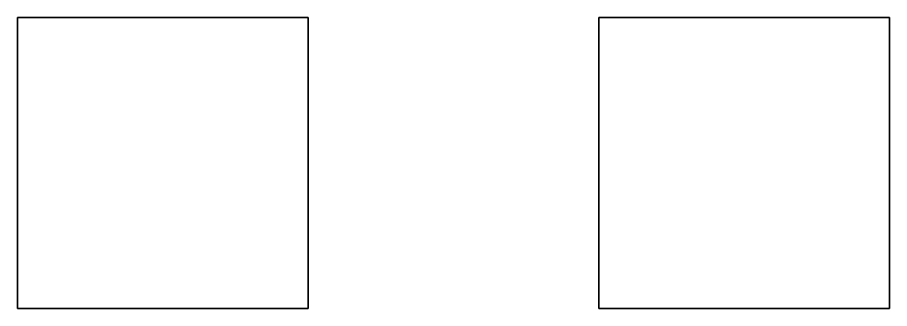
# Model space of a CAD drawing. Header units: millimetres. Extents: x -1.9 to 11.8, y -11.1 to 30.4.
# Drawn here: x 8.82 to 11.82, y 29.44 to 30.44 of the extents above; entities that cross this region are included whole.
import ezdxf

# ---------------------------------------------------------------- set-up
doc = ezdxf.new("R2010")
doc.units = ezdxf.units.MM
doc.layers.add('tmp', color=4, linetype='Continuous')

msp = doc.modelspace()

# ---------------------------------------------------------------- linework, layer by layer
for points in [[(9.82, 30.44, 1), (9.82, 30.44), (8.82, 30.44), (8.82, 30.44, 1)], [(9.82, 30.44), (9.82, 29.44), (8.82, 29.44), (8.82, 30.44)], [(8.82, 30.44), (8.82, 29.44), (8.82, 29.44, 1), (8.82, 30.44, 1)], [(8.82, 30.44, 1), (8.82, 29.44, 1), (9.82, 29.44, 1), (9.82, 30.44, 1)], [(9.82, 29.44, 1), (9.82, 29.44), (9.82, 30.44), (9.82, 30.44, 1)], [(11.82, 30.44), (11.82, 29.44), (10.82, 29.44), (10.82, 30.44)], [(10.82, 30.44), (10.82, 29.44), (11.82, 29.44), (11.82, 30.44)], [(8.82, 29.44, 1), (8.82, 29.44), (9.82, 29.44), (9.82, 29.44, 1)]]:
    msp.add_3dface(points)
at = {"layer": 'tmp'}
msp.add_xline((0, -1.76, 5.98), (0, -1), dxfattribs=at)

doc.saveas('drawing.dxf')
